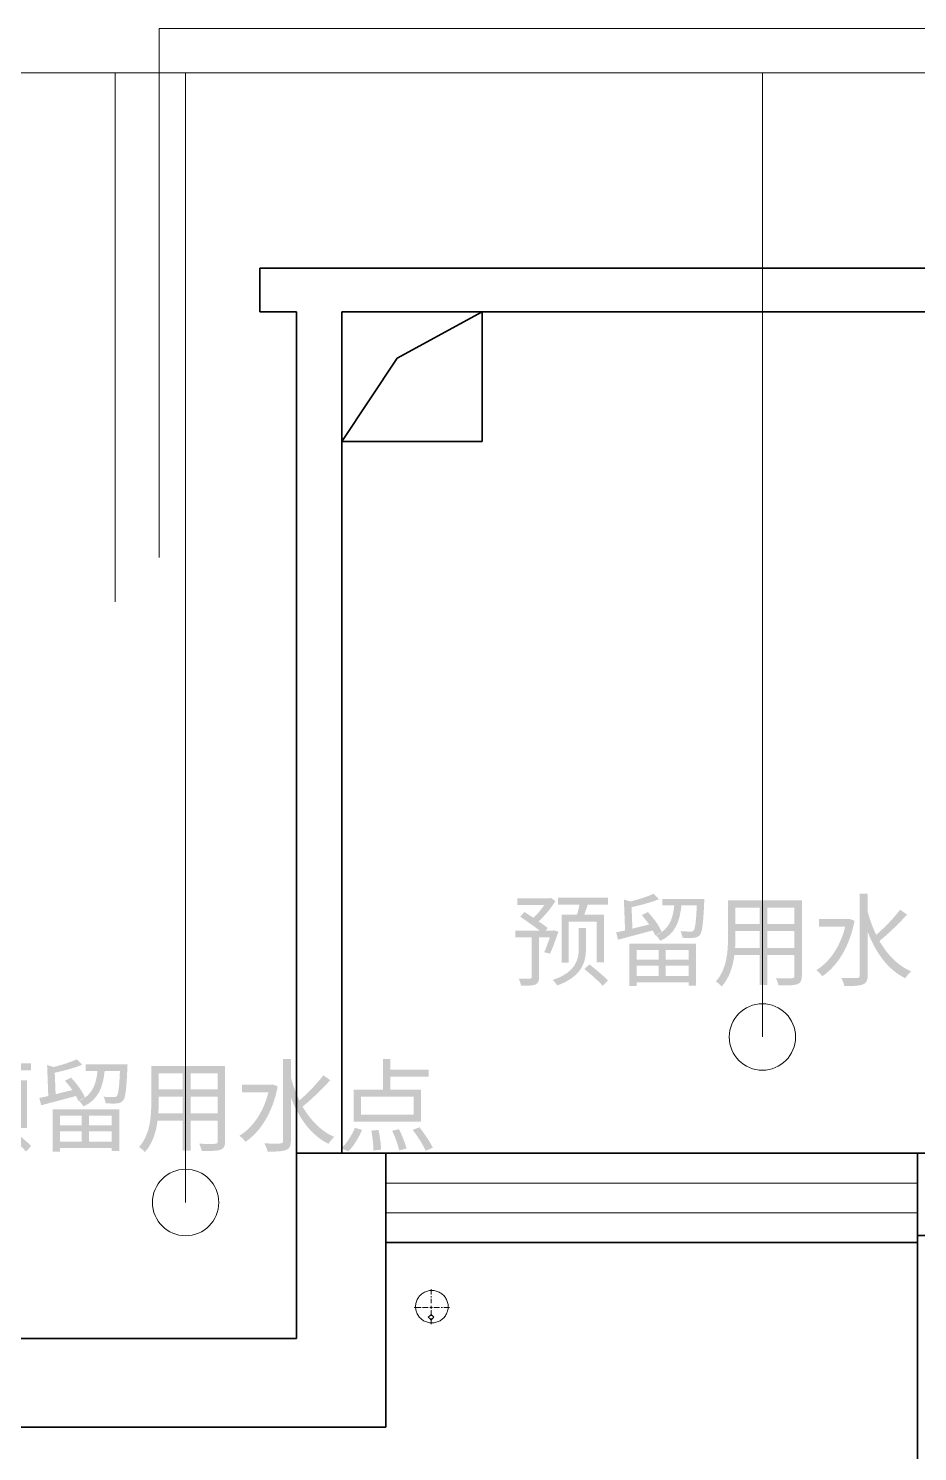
# Model space of a CAD drawing. Header units: millimetres. Extents: x -4600 to 229000, y -4300 to 19460.
# Drawn here: x 205623 to 208034, y 3562 to 7419 of the extents above; entities that cross this region are included whole.
import ezdxf

# ---------------------------------------------------------------- set-up
doc = ezdxf.new("R2010")
doc.units = ezdxf.units.MM
doc.header["$LTSCALE"] = 100
for name, color, linetype, lineweight in [('A-EX-SERVICE', 6, 'Continuous', 13), ('A-EX-WALL', 7, 'Continuous', 35), ('A-EX-WINDOW', 4, 'Continuous', 18), ('A-TEXT', 7, 'Continuous', 18), ('R2-COLD', 5, 'Continuous', 18), ('R2-HOT', 1, 'Continuous', 18)]:
    doc.layers.add(name, color=color, linetype=linetype, lineweight=lineweight)

# ---------------------------------------------------------------- blocks, each defined once
blk = doc.blocks.new('SOURCE_PROPOSED')
at = {"layer": 'A-EX-SERVICE'}
for p, q in [((6714.8, 2187.1), (6714.8, 2202.4)), ((6714.8, 2179.4), (6714.8, 2183.2)), ((6714.8, 2164.1), (6714.8, 2175.6)), ((6668.7, 2152.6), (6684.1, 2152.6)), ((6684.1, 2152.6), (6687.9, 2152.6)), ((6691.8, 2152.6), (6707.1, 2152.6)), ((6711, 2129.7), (6707.1, 2125.9)), ((6707.1, 2125.9), (6711, 2122.1)), ((6711, 2152.6), (6718.6, 2152.6)), ((6714.8, 2133.5), (6711, 2129.7)), ((6711, 2122.1), (6714.8, 2118.2)), ((6714.8, 2148.8), (6714.8, 2156.5)), ((6714.8, 2129.7), (6714.8, 2145)), ((6718.6, 2129.7), (6714.8, 2133.5)), ((6714.8, 2106.8), (6714.8, 2122.1)), ((6714.8, 2118.2), (6718.6, 2122.1)), ((6722.5, 2125.9), (6718.6, 2129.7)), ((6718.6, 2122.1), (6722.5, 2125.9)), ((6722.5, 2152.6), (6737.8, 2152.6)), ((6741.7, 2152.6), (6745.5, 2152.6)), ((6749.4, 2152.6), (6764.7, 2152.6))]:
    blk.add_line(p, q, dxfattribs=at)
for points in [[(6716.7, 2198.5), (6713.7, 2198.4), (6710.7, 2198.1), (6707.8, 2197.6), (6705, 2197), (6702.2, 2196.1), (6699.5, 2195.1), (6696.9, 2193.9), (6694.4, 2192.5), (6692, 2191), (6689.7, 2189.4), (6687.6, 2187.6), (6685.5, 2185.7), (6683.6, 2183.6), (6681.8, 2181.4), (6680.1, 2179.1), (6678.6, 2176.8), (6677.2, 2174.3), (6676, 2171.7), (6675, 2169), (6674.1, 2166.2), (6673.5, 2163.4), (6673, 2160.5), (6672.7, 2157.6), (6672.6, 2154.6)], [(6760.9, 2154.6), (6760.8, 2157.6), (6760.5, 2160.5), (6760, 2163.4), (6759.3, 2166.2), (6758.4, 2169), (6757.4, 2171.7), (6756.2, 2174.3), (6754.9, 2176.8), (6753.3, 2179.1), (6751.7, 2181.4), (6749.9, 2183.6), (6747.9, 2185.7), (6745.9, 2187.6), (6743.7, 2189.4), (6741.4, 2191), (6739, 2192.5), (6736.5, 2193.9), (6733.9, 2195.1), (6731.2, 2196.1), (6728.5, 2197), (6725.6, 2197.6), (6722.7, 2198.1), (6719.7, 2198.4), (6716.7, 2198.5)], [(6672.6, 2154.6), (6672.7, 2151.5), (6673, 2148.6), (6673.5, 2145.7), (6674.1, 2142.9), (6675, 2140.1), (6676, 2137.4), (6677.2, 2134.9), (6678.6, 2132.4), (6680.1, 2130), (6681.8, 2127.7), (6683.6, 2125.5), (6685.5, 2123.5), (6687.6, 2121.5), (6689.7, 2119.7), (6692, 2118.1), (6694.4, 2116.6), (6696.9, 2115.2), (6699.5, 2114), (6702.2, 2113), (6705, 2112.2), (6707.8, 2111.5), (6710.7, 2111), (6713.7, 2110.7), (6716.7, 2110.6)], [(6716.7, 2110.6), (6719.7, 2110.7), (6722.7, 2111), (6725.6, 2111.5), (6728.5, 2112.2), (6731.2, 2113), (6733.9, 2114), (6736.5, 2115.2), (6739, 2116.6), (6741.4, 2118.1), (6743.7, 2119.7), (6745.9, 2121.5), (6747.9, 2123.5), (6749.9, 2125.5), (6751.7, 2127.7), (6753.3, 2130), (6754.9, 2132.4), (6756.2, 2134.9), (6757.4, 2137.4), (6758.4, 2140.1), (6759.3, 2142.9), (6760, 2145.7), (6760.5, 2148.6), (6760.8, 2151.5), (6760.9, 2154.6)]]:
    blk.add_lwpolyline(points, dxfattribs=at)
at = {"layer": 'A-EX-WALL'}
for p, q in [((6350, 4970), (6250.5, 4970)), ((6250.5, 4970), (6250.5, 4851.4)), ((6591.9, 4970), (6350, 4970)), ((6591.9, 4970), (9172.2, 4970)), ((6250.5, 4851.4), (6350, 4851.4)), ((6350, 4851.4), (6350, 2068.5)), ((8931.4, 4851.4), (6472.9, 4851.4)), ((6472.9, 4499.6), (6472.9, 4851.4)), ((6472.9, 4851.4), (6472.9, 2570.8)), ((6472.9, 4851.4), (6853, 4851.4)), ((6622.6, 4725.2), (6853, 4851.4)), ((6853, 4851.4), (6853, 4499.6)), ((6472.9, 4499.6), (6622.6, 4725.2)), ((6853, 4499.6), (6472.9, 4499.6)), ((8931.4, 2570.8), (6350, 2570.8)), ((6591.9, 2328.5), (6591.9, 2570.8)), ((8033.6, 2328.5), (8033.6, 2570.8)), ((6591.9, 2328.5), (6591.9, 1827.6)), ((8033.6, 2328.5), (6591.9, 2328.5)), ((8270, 2347.6), (8033.6, 2347.6)), ((8033.6, -240.9), (8033.6, 2328.5)), ((6350, 2068.5), (2720, 2068.5)), ((6591.9, 1827.6), (4601.6, 1827.6))]:
    blk.add_line(p, q, dxfattribs=at)
at = {"layer": 'A-EX-WINDOW'}
for p, q in [((8033.6, 2489.4), (6591.9, 2489.4)), ((8033.6, 2408.8), (6591.9, 2408.8))]:
    blk.add_line(p, q, dxfattribs=at)
blk = doc.blocks.new('R2_WATER')
at = {"layer": 'A-TEXT'}
h = blk.add_hatch(color=256, dxfattribs=at)
edge = h.paths.add_edge_path()
edge.add_spline(control_points=[(6956.4, 3211.5), (6973, 3200.4), (6994.3, 3185.3), (7009.3, 3173.9)], knot_values=[0, 0, 0, 0, 1, 1, 1, 1], degree=3, periodic=0)
edge.add_line((7009.3, 3173.9), (6942.8, 3173.9))
edge.add_line((6942.8, 3173.9), (6942.8, 3155.6))
edge.add_line((6942.8, 3155.6), (6987.8, 3155.6))
edge.add_line((6987.8, 3155.6), (6987.8, 3048.4))
edge.add_spline(control_points=[(6987.8, 3048.4), (6987.8, 3044.8), (6986.7, 3044), (6982.6, 3043.7)], knot_values=[0, 0, 0, 0, 1, 1, 1, 1], degree=3, periodic=0)
edge.add_spline(control_points=[(6982.6, 3043.7), (6978.8, 3043.7), (6966.2, 3043.7), (6952, 3044)], knot_values=[0, 0, 0, 0, 1, 1, 1, 1], degree=3, periodic=0)
edge.add_spline(control_points=[(6952, 3044), (6955, 3038.3), (6957.8, 3030.1), (6958.6, 3024.4)], knot_values=[0, 0, 0, 0, 1, 1, 1, 1], degree=3, periodic=0)
edge.add_spline(control_points=[(6958.6, 3024.4), (6977.4, 3024.4), (6989.7, 3024.6), (6997.3, 3027.9), (7005.2, 3031.2), (7007.4, 3036.9), (7007.4, 3047.8)], knot_values=[0, 0, 0, 0, 1, 1, 1, 2, 2, 2, 2], degree=3, periodic=0)
edge.add_line((7007.4, 3047.8), (7007.4, 3155.6))
edge.add_line((7007.4, 3155.6), (7036.6, 3155.6))
edge.add_spline(control_points=[(7036.6, 3155.6), (7031.7, 3140.9), (7026.3, 3125.9), (7021.3, 3115.5)], knot_values=[0, 0, 0, 0, 1, 1, 1, 1], degree=3, periodic=0)
edge.add_line((7021.3, 3115.5), (7036.9, 3111.4))
edge.add_spline(control_points=[(7036.9, 3111.4), (7044.3, 3126.1), (7052.7, 3150.1), (7059.8, 3171.2)], knot_values=[0, 0, 0, 0, 1, 1, 1, 1], degree=3, periodic=0)
edge.add_line((7059.8, 3171.2), (7047, 3174.7))
edge.add_line((7047, 3174.7), (7044, 3173.9))
edge.add_line((7044, 3173.9), (7025.4, 3173.9))
edge.add_line((7025.4, 3173.9), (7030.9, 3181))
edge.add_spline(control_points=[(7030.9, 3181), (7024.6, 3185.9), (7015.9, 3192.4), (7006.1, 3199)], knot_values=[0, 0, 0, 0, 1, 1, 1, 1], degree=3, periodic=0)
edge.add_spline(control_points=[(7006.1, 3199), (7022.2, 3213.4), (7039.9, 3234.5), (7051.6, 3254.1)], knot_values=[0, 0, 0, 0, 1, 1, 1, 1], degree=3, periodic=0)
edge.add_line((7051.6, 3254.1), (7039.1, 3262.8))
edge.add_line((7039.1, 3262.8), (7035.5, 3261.7))
edge.add_line((7035.5, 3261.7), (6948.5, 3261.7))
edge.add_line((6948.5, 3261.7), (6948.5, 3243.5))
edge.add_line((6948.5, 3243.5), (7021.9, 3243.5))
edge.add_spline(control_points=[(7021.9, 3243.5), (7013.4, 3231.2), (7002.2, 3217.8), (6991.9, 3208.8)], knot_values=[0, 0, 0, 0, 1, 1, 1, 1], degree=3, periodic=0)
edge.add_line((6991.9, 3208.8), (6967.6, 3224.6))
edge.add_line((6967.6, 3224.6), (6956.4, 3211.5))
h = blk.add_hatch(color=256, dxfattribs=at)
edge = h.paths.add_edge_path()
edge.add_line((7068.8, 3217), (7068.8, 3087.1))
edge.add_line((7068.8, 3087.1), (7087.9, 3087.1))
edge.add_line((7087.9, 3087.1), (7087.9, 3198.2))
edge.add_line((7087.9, 3198.2), (7163.2, 3198.2))
edge.add_line((7163.2, 3198.2), (7163.2, 3087.7))
edge.add_line((7163.2, 3087.7), (7183.1, 3087.7))
edge.add_line((7183.1, 3087.7), (7183.1, 3217))
edge.add_line((7183.1, 3217), (7129.9, 3217))
edge.add_line((7129.9, 3217), (7139.5, 3244.3))
edge.add_line((7139.5, 3244.3), (7194.1, 3244.3))
edge.add_line((7194.1, 3244.3), (7194.1, 3262.8))
edge.add_line((7194.1, 3262.8), (7059, 3262.8))
edge.add_line((7059, 3262.8), (7059, 3244.3))
edge.add_line((7059, 3244.3), (7117.1, 3244.3))
edge.add_spline(control_points=[(7117.1, 3244.3), (7115.2, 3235.3), (7112.7, 3225.5), (7110.3, 3217)], knot_values=[0, 0, 0, 0, 1, 1, 1, 1], degree=3, periodic=0)
edge.add_line((7110.3, 3217), (7068.8, 3217))
edge = h.paths.add_edge_path(flags=0)
edge.add_line((7115.2, 3180.7), (7115.2, 3126.1))
edge.add_spline(control_points=[(7115.2, 3126.1), (7115.2, 3098), (7108.9, 3061.2), (7044.3, 3039.9)], knot_values=[0, 0, 0, 0, 1, 1, 1, 1], degree=3, periodic=0)
edge.add_spline(control_points=[(7044.3, 3039.9), (7048.9, 3036.1), (7054.4, 3029.3), (7056.8, 3025.2)], knot_values=[0, 0, 0, 0, 1, 1, 1, 1], degree=3, periodic=0)
edge.add_spline(control_points=[(7056.8, 3025.2), (7126.1, 3050.6), (7134.6, 3091.5), (7134.6, 3125.9)], knot_values=[0, 0, 0, 0, 1, 1, 1, 1], degree=3, periodic=0)
edge.add_line((7134.6, 3125.9), (7134.6, 3180.7))
edge.add_line((7134.6, 3180.7), (7115.2, 3180.7))
h = blk.add_hatch(color=256, dxfattribs=at)
edge = h.paths.add_edge_path()
edge.add_spline(control_points=[(7285.7, 3215.6), (7292.8, 3208.3), (7299.6, 3199.5), (7305.9, 3190.5)], knot_values=[0, 0, 0, 0, 1, 1, 1, 1], degree=3, periodic=0)
edge.add_line((7305.9, 3190.5), (7260.6, 3179.3))
edge.add_line((7260.6, 3179.3), (7258.2, 3237.5))
edge.add_spline(control_points=[(7258.2, 3237.5), (7283.6, 3242.9), (7311.7, 3250.6), (7332.4, 3259)], knot_values=[0, 0, 0, 0, 1, 1, 1, 1], degree=3, periodic=0)
edge.add_line((7332.4, 3259), (7317.9, 3274))
edge.add_spline(control_points=[(7317.9, 3274), (7303.2, 3266.7), (7278.4, 3258.7), (7255.2, 3253)], knot_values=[0, 0, 0, 0, 1, 1, 1, 1], degree=3, periodic=0)
edge.add_line((7255.2, 3253), (7237.4, 3258.2))
edge.add_line((7237.4, 3258.2), (7240.7, 3174.4))
edge.add_line((7240.7, 3174.4), (7216.4, 3169))
edge.add_line((7216.4, 3169), (7221.6, 3149.3))
edge.add_line((7221.6, 3149.3), (7315.7, 3174.4))
edge.add_spline(control_points=[(7315.7, 3174.4), (7318.5, 3169.5), (7320.7, 3164.9), (7322, 3160.8)], knot_values=[0, 0, 0, 0, 1, 1, 1, 1], degree=3, periodic=0)
edge.add_line((7322, 3160.8), (7340, 3170.3))
edge.add_spline(control_points=[(7340, 3170.3), (7333.8, 3186.2), (7317.7, 3208.3), (7302.4, 3224.1)], knot_values=[0, 0, 0, 0, 1, 1, 1, 1], degree=3, periodic=0)
edge.add_line((7302.4, 3224.1), (7285.7, 3215.6))
h = blk.add_hatch(color=256, dxfattribs=at)
edge = h.paths.add_edge_path()
edge.add_line((7341.9, 3259.8), (7341.9, 3242.4))
edge.add_line((7341.9, 3242.4), (7374.1, 3242.4))
edge.add_spline(control_points=[(7374.1, 3242.4), (7370.3, 3205.3), (7360.2, 3176.6), (7323.9, 3160.8)], knot_values=[0, 0, 0, 0, 1, 1, 1, 1], degree=3, periodic=0)
edge.add_spline(control_points=[(7323.9, 3160.8), (7328.3, 3157.5), (7333.8, 3150.7), (7336.2, 3146.1)], knot_values=[0, 0, 0, 0, 1, 1, 1, 1], degree=3, periodic=0)
edge.add_spline(control_points=[(7336.2, 3146.1), (7377.1, 3165.2), (7388.9, 3198.4), (7393.5, 3242.4)], knot_values=[0, 0, 0, 0, 1, 1, 1, 1], degree=3, periodic=0)
edge.add_line((7393.5, 3242.4), (7435, 3242.4))
edge.add_spline(control_points=[(7435, 3242.4), (7433.1, 3196.3), (7430.6, 3178.8), (7426.3, 3174.2)], knot_values=[0, 0, 0, 0, 1, 1, 1, 1], degree=3, periodic=0)
edge.add_spline(control_points=[(7426.3, 3174.2), (7424.3, 3171.7), (7421.9, 3171.2), (7417.8, 3171.4)], knot_values=[0, 0, 0, 0, 1, 1, 1, 1], degree=3, periodic=0)
edge.add_spline(control_points=[(7417.8, 3171.4), (7413.4, 3171.4), (7402.5, 3171.4), (7390.5, 3172.5)], knot_values=[0, 0, 0, 0, 1, 1, 1, 1], degree=3, periodic=0)
edge.add_spline(control_points=[(7390.5, 3172.5), (7393.5, 3167.6), (7395.7, 3160.2), (7396, 3154.5)], knot_values=[0, 0, 0, 0, 1, 1, 1, 1], degree=3, periodic=0)
edge.add_spline(control_points=[(7396, 3154.5), (7408.2, 3154), (7420.2, 3153.7), (7426.8, 3154.2)], knot_values=[0, 0, 0, 0, 1, 1, 1, 1], degree=3, periodic=0)
edge.add_spline(control_points=[(7426.8, 3154.2), (7434.2, 3155.1), (7438.8, 3157), (7443.4, 3162.2)], knot_values=[0, 0, 0, 0, 1, 1, 1, 1], degree=3, periodic=0)
edge.add_spline(control_points=[(7443.4, 3162.2), (7450, 3169.8), (7452.4, 3191.6), (7455.2, 3251.1)], knot_values=[0, 0, 0, 0, 1, 1, 1, 1], degree=3, periodic=0)
edge.add_spline(control_points=[(7455.2, 3251.1), (7455.4, 3253.8), (7455.4, 3259.8), (7455.4, 3259.8)], knot_values=[0, 0, 0, 0, 1, 1, 1, 1], degree=3, periodic=0)
edge.add_line((7455.4, 3259.8), (7341.9, 3259.8))
h = blk.add_hatch(color=256, dxfattribs=at)
edge = h.paths.add_edge_path()
edge.add_line((7519.8, 3255.7), (7519.8, 3156.7))
edge.add_spline(control_points=[(7519.8, 3156.7), (7519.8, 3118.2), (7517.1, 3069.9), (7486.8, 3035.8)], knot_values=[0, 0, 0, 0, 1, 1, 1, 1], degree=3, periodic=0)
edge.add_spline(control_points=[(7486.8, 3035.8), (7491.5, 3033.4), (7499.6, 3026.5), (7502.6, 3022.5)], knot_values=[0, 0, 0, 0, 1, 1, 1, 1], degree=3, periodic=0)
edge.add_spline(control_points=[(7502.6, 3022.5), (7523.7, 3045.6), (7532.9, 3077), (7537, 3107.6)], knot_values=[0, 0, 0, 0, 1, 1, 1, 1], degree=3, periodic=0)
edge.add_line((7537, 3107.6), (7605.5, 3107.6))
edge.add_line((7605.5, 3107.6), (7605.5, 3026.3))
edge.add_line((7605.5, 3026.3), (7626.3, 3026.3))
edge.add_line((7626.3, 3026.3), (7626.3, 3107.6))
edge.add_line((7626.3, 3107.6), (7699.9, 3107.6))
edge.add_line((7699.9, 3107.6), (7699.9, 3051.6))
edge.add_spline(control_points=[(7699.9, 3051.6), (7699.9, 3046.7), (7698, 3045.1), (7692.6, 3044.8), (7687.4, 3044.6), (7668.8, 3044.3), (7649.7, 3045.1)], knot_values=[0, 0, 0, 0, 1, 1, 1, 2, 2, 2, 2], degree=3, periodic=0)
edge.add_spline(control_points=[(7649.7, 3045.1), (7652.4, 3039.6), (7655.7, 3030.6), (7656.8, 3025.5)], knot_values=[0, 0, 0, 0, 1, 1, 1, 1], degree=3, periodic=0)
edge.add_spline(control_points=[(7656.8, 3025.5), (7682.5, 3025.2), (7698.3, 3025.5), (7707.6, 3028.7), (7716.8, 3032), (7720.1, 3038.3), (7720.1, 3051.6)], knot_values=[0, 0, 0, 0, 1, 1, 1, 2, 2, 2, 2], degree=3, periodic=0)
edge.add_line((7720.1, 3051.6), (7720.1, 3255.7))
edge.add_line((7720.1, 3255.7), (7519.8, 3255.7))
h.paths.add_polyline_path([(7699.9, 3172.8), (7699.9, 3127), (7626.3, 3127), (7626.3, 3172.8), (7699.9, 3172.8)], flags=0)
h.paths.add_polyline_path([(7699.9, 3236.1), (7699.9, 3192.2), (7626.3, 3192.2), (7626.3, 3236.1), (7699.9, 3236.1)], flags=0)
edge = h.paths.add_edge_path(flags=0)
edge.add_line((7540, 3172.8), (7605.5, 3172.8))
edge.add_line((7605.5, 3172.8), (7605.5, 3127))
edge.add_line((7605.5, 3127), (7538.9, 3127))
edge.add_spline(control_points=[(7538.9, 3127), (7539.8, 3137.3), (7540, 3147.4), (7540, 3156.7)], knot_values=[0, 0, 0, 0, 1, 1, 1, 1], degree=3, periodic=0)
edge.add_line((7540, 3156.7), (7540, 3172.8))
h.paths.add_polyline_path([(7540, 3236.1), (7605.5, 3236.1), (7605.5, 3192.2), (7540, 3192.2), (7540, 3236.1)], flags=0)
h = blk.add_hatch(color=256, dxfattribs=at)
edge = h.paths.add_edge_path()
edge.add_spline(control_points=[(7986.4, 3230.6), (7970.3, 3208.8), (7943.9, 3181.5), (7921.5, 3162.4)], knot_values=[0, 0, 0, 0, 1, 1, 1, 1], degree=3, periodic=0)
edge.add_spline(control_points=[(7921.5, 3162.4), (7912.2, 3181.8), (7904.6, 3202.8), (7898.6, 3224.4)], knot_values=[0, 0, 0, 0, 1, 1, 1, 1], degree=3, periodic=0)
edge.add_line((7898.6, 3224.4), (7898.6, 3274.3))
edge.add_line((7898.6, 3274.3), (7877, 3274.3))
edge.add_line((7877, 3274.3), (7877, 3052.7))
edge.add_spline(control_points=[(7877, 3052.7), (7877, 3047.6), (7875.1, 3045.9), (7869.6, 3045.6), (7864.2, 3045.4), (7846.7, 3045.4), (7826.8, 3045.9)], knot_values=[0, 0, 0, 0, 1, 1, 1, 2, 2, 2, 2], degree=3, periodic=0)
edge.add_spline(control_points=[(7826.8, 3045.9), (7830.1, 3039.9), (7834.2, 3029.5), (7835.3, 3023.5)], knot_values=[0, 0, 0, 0, 1, 1, 1, 1], degree=3, periodic=0)
edge.add_spline(control_points=[(7835.3, 3023.5), (7860.6, 3023.5), (7876.2, 3024.4), (7885.5, 3027.9)], knot_values=[0, 0, 0, 0, 1, 1, 1, 1], degree=3, periodic=0)
edge.add_spline(control_points=[(7885.5, 3027.9), (7894.7, 3031.7), (7898.6, 3038.3), (7898.6, 3052.7)], knot_values=[0, 0, 0, 0, 1, 1, 1, 1], degree=3, periodic=0)
edge.add_line((7898.6, 3052.7), (7898.6, 3170.3))
edge.add_spline(control_points=[(7898.6, 3170.3), (7920.4, 3114.1), (7953.1, 3068), (8000.3, 3044.8)], knot_values=[0, 0, 0, 0, 1, 1, 1, 1], degree=3, periodic=0)
edge.add_spline(control_points=[(8000.3, 3044.8), (8004.2, 3050.8), (8011, 3059.3), (8016.2, 3063.4)], knot_values=[0, 0, 0, 0, 1, 1, 1, 1], degree=3, periodic=0)
edge.add_spline(control_points=[(8016.2, 3063.4), (7979.9, 3079.2), (7951.5, 3108.9), (7930.2, 3145.8)], knot_values=[0, 0, 0, 0, 1, 1, 1, 1], degree=3, periodic=0)
edge.add_spline(control_points=[(7930.2, 3145.8), (7953.9, 3164.6), (7983.4, 3193.3), (8005.2, 3217.3)], knot_values=[0, 0, 0, 0, 1, 1, 1, 1], degree=3, periodic=0)
edge.add_line((8005.2, 3217.3), (7986.4, 3230.6))
h = blk.add_hatch(color=256, dxfattribs=at)
edge = h.paths.add_edge_path()
edge.add_line((7766, 3205), (7766, 3184.3))
edge.add_line((7766, 3184.3), (7837.4, 3184.3))
edge.add_spline(control_points=[(7837.4, 3184.3), (7823.8, 3129.7), (7794.9, 3088.8), (7758.9, 3066.4)], knot_values=[0, 0, 0, 0, 1, 1, 1, 1], degree=3, periodic=0)
edge.add_spline(control_points=[(7758.9, 3066.4), (7764, 3063.4), (7772, 3055.2), (7775.5, 3050.3)], knot_values=[0, 0, 0, 0, 1, 1, 1, 1], degree=3, periodic=0)
edge.add_spline(control_points=[(7775.5, 3050.3), (7815.6, 3077.3), (7848.9, 3128.6), (7862.8, 3200.4)], knot_values=[0, 0, 0, 0, 1, 1, 1, 1], degree=3, periodic=0)
edge.add_line((7862.8, 3200.4), (7848.9, 3205.8))
edge.add_line((7848.9, 3205.8), (7845.1, 3205))
edge.add_line((7845.1, 3205), (7766, 3205))
h = blk.add_hatch(color=256, dxfattribs=at)
h.paths.add_polyline_path([(7252.4, 3138.4), (7252.4, 3023.8), (7272.1, 3023.8), (7272.1, 3033.9), (7412.6, 3033.9), (7412.6, 3024.9), (7433.1, 3024.9), (7433.1, 3138.4), (7252.4, 3138.4)])
h.paths.add_polyline_path([(7412.6, 3078.7), (7412.6, 3050.8), (7350.9, 3050.8), (7350.9, 3078.7), (7412.6, 3078.7)], flags=0)
h.paths.add_polyline_path([(7412.6, 3094.8), (7350.9, 3094.8), (7350.9, 3121.5), (7412.6, 3121.5), (7412.6, 3094.8)], flags=0)
h.paths.add_polyline_path([(7272.1, 3078.7), (7331.3, 3078.7), (7331.3, 3050.8), (7272.1, 3050.8), (7272.1, 3078.7)], flags=0)
h.paths.add_polyline_path([(7272.1, 3094.8), (7272.1, 3121.5), (7331.3, 3121.5), (7331.3, 3094.8), (7272.1, 3094.8)], flags=0)
h = blk.add_hatch(color=256, dxfattribs=at)
edge = h.paths.add_edge_path()
edge.add_spline(control_points=[(7130.2, 3069.7), (7147.4, 3056), (7169.5, 3036.4), (7180.1, 3024.1)], knot_values=[0, 0, 0, 0, 1, 1, 1, 1], degree=3, periodic=0)
edge.add_line((7180.1, 3024.1), (7194.3, 3038.6))
edge.add_spline(control_points=[(7194.3, 3038.6), (7183.4, 3050.3), (7160.8, 3069.1), (7143.9, 3082.2)], knot_values=[0, 0, 0, 0, 1, 1, 1, 1], degree=3, periodic=0)
edge.add_line((7143.9, 3082.2), (7130.2, 3069.7))
h = blk.add_hatch(color=256, dxfattribs=at)
edge = h.paths.add_edge_path()
edge.add_spline(control_points=[(5721.7, 2766.8), (5728.8, 2759.5), (5735.7, 2750.8), (5741.9, 2741.7)], knot_values=[0, 0, 0, 0, 1, 1, 1, 1], degree=3, periodic=0)
edge.add_line((5741.9, 2741.7), (5696.6, 2730.6))
edge.add_line((5696.6, 2730.6), (5694.2, 2788.7))
edge.add_spline(control_points=[(5694.2, 2788.7), (5719.6, 2794.1), (5747.7, 2801.8), (5768.4, 2810.2)], knot_values=[0, 0, 0, 0, 1, 1, 1, 1], degree=3, periodic=0)
edge.add_line((5768.4, 2810.2), (5753.9, 2825.2))
edge.add_spline(control_points=[(5753.9, 2825.2), (5739.2, 2817.9), (5714.4, 2810), (5691.2, 2804.2)], knot_values=[0, 0, 0, 0, 1, 1, 1, 1], degree=3, periodic=0)
edge.add_line((5691.2, 2804.2), (5673.5, 2809.4))
edge.add_line((5673.5, 2809.4), (5676.7, 2725.6))
edge.add_line((5676.7, 2725.6), (5652.4, 2720.2))
edge.add_line((5652.4, 2720.2), (5657.6, 2700.5))
edge.add_line((5657.6, 2700.5), (5751.8, 2725.6))
edge.add_spline(control_points=[(5751.8, 2725.6), (5754.5, 2720.7), (5756.7, 2716.1), (5758, 2712)], knot_values=[0, 0, 0, 0, 1, 1, 1, 1], degree=3, periodic=0)
edge.add_line((5758, 2712), (5776, 2721.6))
edge.add_spline(control_points=[(5776, 2721.6), (5769.8, 2737.4), (5753.7, 2759.5), (5738.4, 2775.3)], knot_values=[0, 0, 0, 0, 1, 1, 1, 1], degree=3, periodic=0)
edge.add_line((5738.4, 2775.3), (5721.7, 2766.8))
h = blk.add_hatch(color=256, dxfattribs=at)
edge = h.paths.add_edge_path()
edge.add_spline(control_points=[(6422.4, 2781.9), (6406.3, 2760), (6379.9, 2732.7), (6357.5, 2713.6)], knot_values=[0, 0, 0, 0, 1, 1, 1, 1], degree=3, periodic=0)
edge.add_spline(control_points=[(6357.5, 2713.6), (6348.2, 2733), (6340.6, 2754), (6334.6, 2775.6)], knot_values=[0, 0, 0, 0, 1, 1, 1, 1], degree=3, periodic=0)
edge.add_line((6334.6, 2775.6), (6334.6, 2825.5))
edge.add_line((6334.6, 2825.5), (6313, 2825.5))
edge.add_line((6313, 2825.5), (6313, 2604))
edge.add_spline(control_points=[(6313, 2604), (6313, 2598.8), (6311.1, 2597.1), (6305.7, 2596.9), (6300.2, 2596.6), (6282.7, 2596.6), (6262.8, 2597.1)], knot_values=[0, 0, 0, 0, 1, 1, 1, 2, 2, 2, 2], degree=3, periodic=0)
edge.add_spline(control_points=[(6262.8, 2597.1), (6266.1, 2591.1), (6270.2, 2580.8), (6271.3, 2574.8)], knot_values=[0, 0, 0, 0, 1, 1, 1, 1], degree=3, periodic=0)
edge.add_spline(control_points=[(6271.3, 2574.8), (6296.6, 2574.8), (6312.2, 2575.6), (6321.5, 2579.1)], knot_values=[0, 0, 0, 0, 1, 1, 1, 1], degree=3, periodic=0)
edge.add_spline(control_points=[(6321.5, 2579.1), (6330.8, 2582.9), (6334.6, 2589.5), (6334.6, 2604)], knot_values=[0, 0, 0, 0, 1, 1, 1, 1], degree=3, periodic=0)
edge.add_line((6334.6, 2604), (6334.6, 2721.6))
edge.add_spline(control_points=[(6334.6, 2721.6), (6356.4, 2665.3), (6389.1, 2619.2), (6436.3, 2596)], knot_values=[0, 0, 0, 0, 1, 1, 1, 1], degree=3, periodic=0)
edge.add_spline(control_points=[(6436.3, 2596), (6440.2, 2602), (6447, 2610.5), (6452.2, 2614.6)], knot_values=[0, 0, 0, 0, 1, 1, 1, 1], degree=3, periodic=0)
edge.add_spline(control_points=[(6452.2, 2614.6), (6415.9, 2630.4), (6387.5, 2660.2), (6366.2, 2697)], knot_values=[0, 0, 0, 0, 1, 1, 1, 1], degree=3, periodic=0)
edge.add_spline(control_points=[(6366.2, 2697), (6390, 2715.8), (6419.4, 2744.5), (6441.3, 2768.5)], knot_values=[0, 0, 0, 0, 1, 1, 1, 1], degree=3, periodic=0)
edge.add_line((6441.3, 2768.5), (6422.4, 2781.9))
h = blk.add_hatch(color=256, dxfattribs=at)
h.paths.add_polyline_path([(6505.1, 2743.1), (6505.1, 2655.8), (6687.6, 2655.8), (6687.6, 2743.1), (6604.4, 2743.1), (6604.4, 2777.8), (6708.1, 2777.8), (6708.1, 2797.1), (6604.4, 2797.1), (6604.4, 2826.1), (6584, 2826.1), (6584, 2743.1), (6505.1, 2743.1)])
h.paths.add_polyline_path([(6524.5, 2723.7), (6667.2, 2723.7), (6667.2, 2674.9), (6524.5, 2674.9), (6524.5, 2723.7)], flags=0)
h = blk.add_hatch(color=256, dxfattribs=at)
edge = h.paths.add_edge_path()
edge.add_line((5504.8, 2768.2), (5504.8, 2638.3))
edge.add_line((5504.8, 2638.3), (5523.9, 2638.3))
edge.add_line((5523.9, 2638.3), (5523.9, 2749.4))
edge.add_line((5523.9, 2749.4), (5599.2, 2749.4))
edge.add_line((5599.2, 2749.4), (5599.2, 2638.9))
edge.add_line((5599.2, 2638.9), (5619.2, 2638.9))
edge.add_line((5619.2, 2638.9), (5619.2, 2768.2))
edge.add_line((5619.2, 2768.2), (5566, 2768.2))
edge.add_line((5566, 2768.2), (5575.5, 2795.5))
edge.add_line((5575.5, 2795.5), (5630.1, 2795.5))
edge.add_line((5630.1, 2795.5), (5630.1, 2814.1))
edge.add_line((5630.1, 2814.1), (5495, 2814.1))
edge.add_line((5495, 2814.1), (5495, 2795.5))
edge.add_line((5495, 2795.5), (5553.1, 2795.5))
edge.add_spline(control_points=[(5553.1, 2795.5), (5551.2, 2786.5), (5548.8, 2776.7), (5546.3, 2768.2)], knot_values=[0, 0, 0, 0, 1, 1, 1, 1], degree=3, periodic=0)
edge.add_line((5546.3, 2768.2), (5504.8, 2768.2))
edge = h.paths.add_edge_path(flags=0)
edge.add_line((5551.2, 2731.9), (5551.2, 2677.4))
edge.add_spline(control_points=[(5551.2, 2677.4), (5551.2, 2649.3), (5544.9, 2612.4), (5480.3, 2591.1)], knot_values=[0, 0, 0, 0, 1, 1, 1, 1], degree=3, periodic=0)
edge.add_spline(control_points=[(5480.3, 2591.1), (5484.9, 2587.3), (5490.4, 2580.5), (5492.8, 2576.4)], knot_values=[0, 0, 0, 0, 1, 1, 1, 1], degree=3, periodic=0)
edge.add_spline(control_points=[(5492.8, 2576.4), (5562.1, 2601.8), (5570.6, 2642.7), (5570.6, 2677.1)], knot_values=[0, 0, 0, 0, 1, 1, 1, 1], degree=3, periodic=0)
edge.add_line((5570.6, 2677.1), (5570.6, 2731.9))
edge.add_line((5570.6, 2731.9), (5551.2, 2731.9))
h = blk.add_hatch(color=256, dxfattribs=at)
edge = h.paths.add_edge_path()
edge.add_line((5778, 2811.1), (5778, 2793.6))
edge.add_line((5778, 2793.6), (5810.2, 2793.6))
edge.add_spline(control_points=[(5810.2, 2793.6), (5806.3, 2756.5), (5796.2, 2727.8), (5759.9, 2712)], knot_values=[0, 0, 0, 0, 1, 1, 1, 1], degree=3, periodic=0)
edge.add_spline(control_points=[(5759.9, 2712), (5764.3, 2708.7), (5769.8, 2701.9), (5772.2, 2697.3)], knot_values=[0, 0, 0, 0, 1, 1, 1, 1], degree=3, periodic=0)
edge.add_spline(control_points=[(5772.2, 2697.3), (5813.2, 2716.4), (5824.9, 2749.7), (5829.5, 2793.6)], knot_values=[0, 0, 0, 0, 1, 1, 1, 1], degree=3, periodic=0)
edge.add_line((5829.5, 2793.6), (5871, 2793.6))
edge.add_spline(control_points=[(5871, 2793.6), (5869.1, 2747.5), (5866.6, 2730), (5862.3, 2725.4)], knot_values=[0, 0, 0, 0, 1, 1, 1, 1], degree=3, periodic=0)
edge.add_spline(control_points=[(5862.3, 2725.4), (5860.4, 2722.9), (5857.9, 2722.4), (5853.8, 2722.6)], knot_values=[0, 0, 0, 0, 1, 1, 1, 1], degree=3, periodic=0)
edge.add_spline(control_points=[(5853.8, 2722.6), (5849.4, 2722.6), (5838.5, 2722.6), (5826.5, 2723.7)], knot_values=[0, 0, 0, 0, 1, 1, 1, 1], degree=3, periodic=0)
edge.add_spline(control_points=[(5826.5, 2723.7), (5829.5, 2718.8), (5831.7, 2711.5), (5832, 2705.7)], knot_values=[0, 0, 0, 0, 1, 1, 1, 1], degree=3, periodic=0)
edge.add_spline(control_points=[(5832, 2705.7), (5844.3, 2705.2), (5856.3, 2704.9), (5862.8, 2705.5)], knot_values=[0, 0, 0, 0, 1, 1, 1, 1], degree=3, periodic=0)
edge.add_spline(control_points=[(5862.8, 2705.5), (5870.2, 2706.3), (5874.8, 2708.2), (5879.5, 2713.4)], knot_values=[0, 0, 0, 0, 1, 1, 1, 1], degree=3, periodic=0)
edge.add_spline(control_points=[(5879.5, 2713.4), (5886, 2721), (5888.5, 2742.8), (5891.2, 2802.3)], knot_values=[0, 0, 0, 0, 1, 1, 1, 1], degree=3, periodic=0)
edge.add_spline(control_points=[(5891.2, 2802.3), (5891.5, 2805), (5891.5, 2811.1), (5891.5, 2811.1)], knot_values=[0, 0, 0, 0, 1, 1, 1, 1], degree=3, periodic=0)
edge.add_line((5891.5, 2811.1), (5778, 2811.1))
h = blk.add_hatch(color=256, dxfattribs=at)
edge = h.paths.add_edge_path()
edge.add_line((5955.9, 2807), (5955.9, 2707.9))
edge.add_spline(control_points=[(5955.9, 2707.9), (5955.9, 2669.4), (5953.1, 2621.1), (5922.8, 2587)], knot_values=[0, 0, 0, 0, 1, 1, 1, 1], degree=3, periodic=0)
edge.add_spline(control_points=[(5922.8, 2587), (5927.5, 2584.6), (5935.7, 2577.8), (5938.7, 2573.7)], knot_values=[0, 0, 0, 0, 1, 1, 1, 1], degree=3, periodic=0)
edge.add_spline(control_points=[(5938.7, 2573.7), (5959.7, 2596.9), (5969, 2628.2), (5973, 2658.8)], knot_values=[0, 0, 0, 0, 1, 1, 1, 1], degree=3, periodic=0)
edge.add_line((5973, 2658.8), (6041.5, 2658.8))
edge.add_line((6041.5, 2658.8), (6041.5, 2577.5))
edge.add_line((6041.5, 2577.5), (6062.3, 2577.5))
edge.add_line((6062.3, 2577.5), (6062.3, 2658.8))
edge.add_line((6062.3, 2658.8), (6135.9, 2658.8))
edge.add_line((6135.9, 2658.8), (6135.9, 2602.9))
edge.add_spline(control_points=[(6135.9, 2602.9), (6135.9, 2598), (6134, 2596.3), (6128.6, 2596), (6123.4, 2595.8), (6104.8, 2595.5), (6085.7, 2596.3)], knot_values=[0, 0, 0, 0, 1, 1, 1, 2, 2, 2, 2], degree=3, periodic=0)
edge.add_spline(control_points=[(6085.7, 2596.3), (6088.5, 2590.9), (6091.7, 2581.9), (6092.8, 2576.7)], knot_values=[0, 0, 0, 0, 1, 1, 1, 1], degree=3, periodic=0)
edge.add_spline(control_points=[(6092.8, 2576.7), (6118.5, 2576.4), (6134.3, 2576.7), (6143.6, 2579.9), (6152.9, 2583.2), (6156.1, 2589.5), (6156.1, 2602.9)], knot_values=[0, 0, 0, 0, 1, 1, 1, 2, 2, 2, 2], degree=3, periodic=0)
edge.add_line((6156.1, 2602.9), (6156.1, 2807))
edge.add_line((6156.1, 2807), (5955.9, 2807))
h.paths.add_polyline_path([(6135.9, 2724), (6135.9, 2678.2), (6062.3, 2678.2), (6062.3, 2724), (6135.9, 2724)], flags=0)
h.paths.add_polyline_path([(6135.9, 2787.3), (6135.9, 2743.4), (6062.3, 2743.4), (6062.3, 2787.3), (6135.9, 2787.3)], flags=0)
edge = h.paths.add_edge_path(flags=0)
edge.add_line((5976, 2724), (6041.5, 2724))
edge.add_line((6041.5, 2724), (6041.5, 2678.2))
edge.add_line((6041.5, 2678.2), (5975, 2678.2))
edge.add_spline(control_points=[(5975, 2678.2), (5975.8, 2688.5), (5976, 2698.6), (5976, 2707.9)], knot_values=[0, 0, 0, 0, 1, 1, 1, 1], degree=3, periodic=0)
edge.add_line((5976, 2707.9), (5976, 2724))
h.paths.add_polyline_path([(5976, 2787.3), (6041.5, 2787.3), (6041.5, 2743.4), (5976, 2743.4), (5976, 2787.3)], flags=0)
h = blk.add_hatch(color=256, dxfattribs=at)
edge = h.paths.add_edge_path()
edge.add_line((6202, 2756.2), (6202, 2735.5))
edge.add_line((6202, 2735.5), (6273.5, 2735.5))
edge.add_spline(control_points=[(6273.5, 2735.5), (6259.8, 2680.9), (6230.9, 2640), (6194.9, 2617.6)], knot_values=[0, 0, 0, 0, 1, 1, 1, 1], degree=3, periodic=0)
edge.add_spline(control_points=[(6194.9, 2617.6), (6200.1, 2614.6), (6208, 2606.4), (6211.5, 2601.5)], knot_values=[0, 0, 0, 0, 1, 1, 1, 1], degree=3, periodic=0)
edge.add_spline(control_points=[(6211.5, 2601.5), (6251.6, 2628.5), (6284.9, 2679.8), (6298.8, 2751.6)], knot_values=[0, 0, 0, 0, 1, 1, 1, 1], degree=3, periodic=0)
edge.add_line((6298.8, 2751.6), (6284.9, 2757))
edge.add_line((6284.9, 2757), (6281.1, 2756.2))
edge.add_line((6281.1, 2756.2), (6202, 2756.2))
h = blk.add_hatch(color=256, dxfattribs=at)
h.paths.add_polyline_path([(5688.5, 2689.6), (5688.5, 2575), (5708.1, 2575), (5708.1, 2585.1), (5848.6, 2585.1), (5848.6, 2576.1), (5869.1, 2576.1), (5869.1, 2689.6), (5688.5, 2689.6)])
h.paths.add_polyline_path([(5848.6, 2629.9), (5848.6, 2602), (5787, 2602), (5787, 2629.9), (5848.6, 2629.9)], flags=0)
h.paths.add_polyline_path([(5848.6, 2646), (5787, 2646), (5787, 2672.7), (5848.6, 2672.7), (5848.6, 2646)], flags=0)
h.paths.add_polyline_path([(5708.1, 2629.9), (5767.3, 2629.9), (5767.3, 2602), (5708.1, 2602), (5708.1, 2629.9)], flags=0)
h.paths.add_polyline_path([(5708.1, 2646), (5708.1, 2672.7), (5767.3, 2672.7), (5767.3, 2646), (5708.1, 2646)], flags=0)
h = blk.add_hatch(color=256, dxfattribs=at)
edge = h.paths.add_edge_path()
edge.add_spline(control_points=[(5566.2, 2620.9), (5583.4, 2607.2), (5605.5, 2587.6), (5616.2, 2575.3)], knot_values=[0, 0, 0, 0, 1, 1, 1, 1], degree=3, periodic=0)
edge.add_line((5616.2, 2575.3), (5630.3, 2589.8))
edge.add_spline(control_points=[(5630.3, 2589.8), (5619.4, 2601.5), (5596.8, 2620.3), (5579.9, 2633.4)], knot_values=[0, 0, 0, 0, 1, 1, 1, 1], degree=3, periodic=0)
edge.add_line((5579.9, 2633.4), (5566.2, 2620.9))
h = blk.add_hatch(color=256, dxfattribs=at)
edge = h.paths.add_edge_path()
edge.add_spline(control_points=[(6508.1, 2639.2), (6499.6, 2619), (6485.7, 2596.9), (6471.3, 2584.3)], knot_values=[0, 0, 0, 0, 1, 1, 1, 1], degree=3, periodic=0)
edge.add_line((6471.3, 2584.3), (6489.8, 2575.3))
edge.add_spline(control_points=[(6489.8, 2575.3), (6504.8, 2589.8), (6518.7, 2612.7), (6527.5, 2634)], knot_values=[0, 0, 0, 0, 1, 1, 1, 1], degree=3, periodic=0)
edge.add_line((6527.5, 2634), (6508.1, 2639.2))
h = blk.add_hatch(color=256, dxfattribs=at)
edge = h.paths.add_edge_path()
edge.add_spline(control_points=[(6552.6, 2631.8), (6556.1, 2614.1), (6558.3, 2591.1), (6558.3, 2577.5)], knot_values=[0, 0, 0, 0, 1, 1, 1, 1], degree=3, periodic=0)
edge.add_line((6558.3, 2577.5), (6579, 2580.2))
edge.add_spline(control_points=[(6579, 2580.2), (6578.8, 2593.3), (6576, 2616), (6572, 2633.4)], knot_values=[0, 0, 0, 0, 1, 1, 1, 1], degree=3, periodic=0)
edge.add_line((6572, 2633.4), (6552.6, 2631.8))
h = blk.add_hatch(color=256, dxfattribs=at)
edge = h.paths.add_edge_path()
edge.add_spline(control_points=[(6609.1, 2631.5), (6617, 2614.6), (6625.2, 2591.7), (6628.2, 2578)], knot_values=[0, 0, 0, 0, 1, 1, 1, 1], degree=3, periodic=0)
edge.add_line((6628.2, 2578), (6648.1, 2583.2))
edge.add_spline(control_points=[(6648.1, 2583.2), (6644.8, 2596.9), (6636.1, 2619), (6627.6, 2635.6)], knot_values=[0, 0, 0, 0, 1, 1, 1, 1], degree=3, periodic=0)
edge.add_line((6627.6, 2635.6), (6609.1, 2631.5))
h = blk.add_hatch(color=256, dxfattribs=at)
edge = h.paths.add_edge_path()
edge.add_spline(control_points=[(6664.7, 2633.7), (6678.4, 2616.5), (6693.6, 2592.2), (6699.9, 2577.2)], knot_values=[0, 0, 0, 0, 1, 1, 1, 1], degree=3, periodic=0)
edge.add_line((6699.9, 2577.2), (6719.3, 2585.4))
edge.add_spline(control_points=[(6719.3, 2585.4), (6712.5, 2600.4), (6696.6, 2623.6), (6683, 2640.8)], knot_values=[0, 0, 0, 0, 1, 1, 1, 1], degree=3, periodic=0)
edge.add_line((6683, 2640.8), (6664.7, 2633.7))
at = {"layer": 'R2-COLD'}
for points in [[(438.7, 4415.4), (438.7, 5499.4), (9682, 5499.4)], [(9682, 397.6), (9682, 5499.4), (5857.7, 5499.4), (5857.7, 4064.9)], [(6049, 2436.9), (6049, 5499.4), (9682, 5499.4)], [(7613, 2885.6), (7613, 5499.4), (9682, 5499.4)]]:
    blk.add_lwpolyline(points, dxfattribs=at)
for centre in [(7613, 2885.6), (6049, 2436.9)]:
    blk.add_circle(centre, 90, dxfattribs=at)
at = {"layer": 'R2-HOT'}
blk.add_lwpolyline([(9802, 517.6), (9802, 5619.4), (5977.7, 5619.4), (5977.7, 4184.9)], dxfattribs=at)
blk = doc.blocks.new('A06_SHEET')
for name in ['SOURCE_PROPOSED', 'R2_WATER']:
    blk.add_blockref(name, (0, 1800))

msp = doc.modelspace()

# ---------------------------------------------------------------- block references
msp.add_blockref('A06_SHEET', (200000, 0))

doc.saveas('drawing.dxf')
